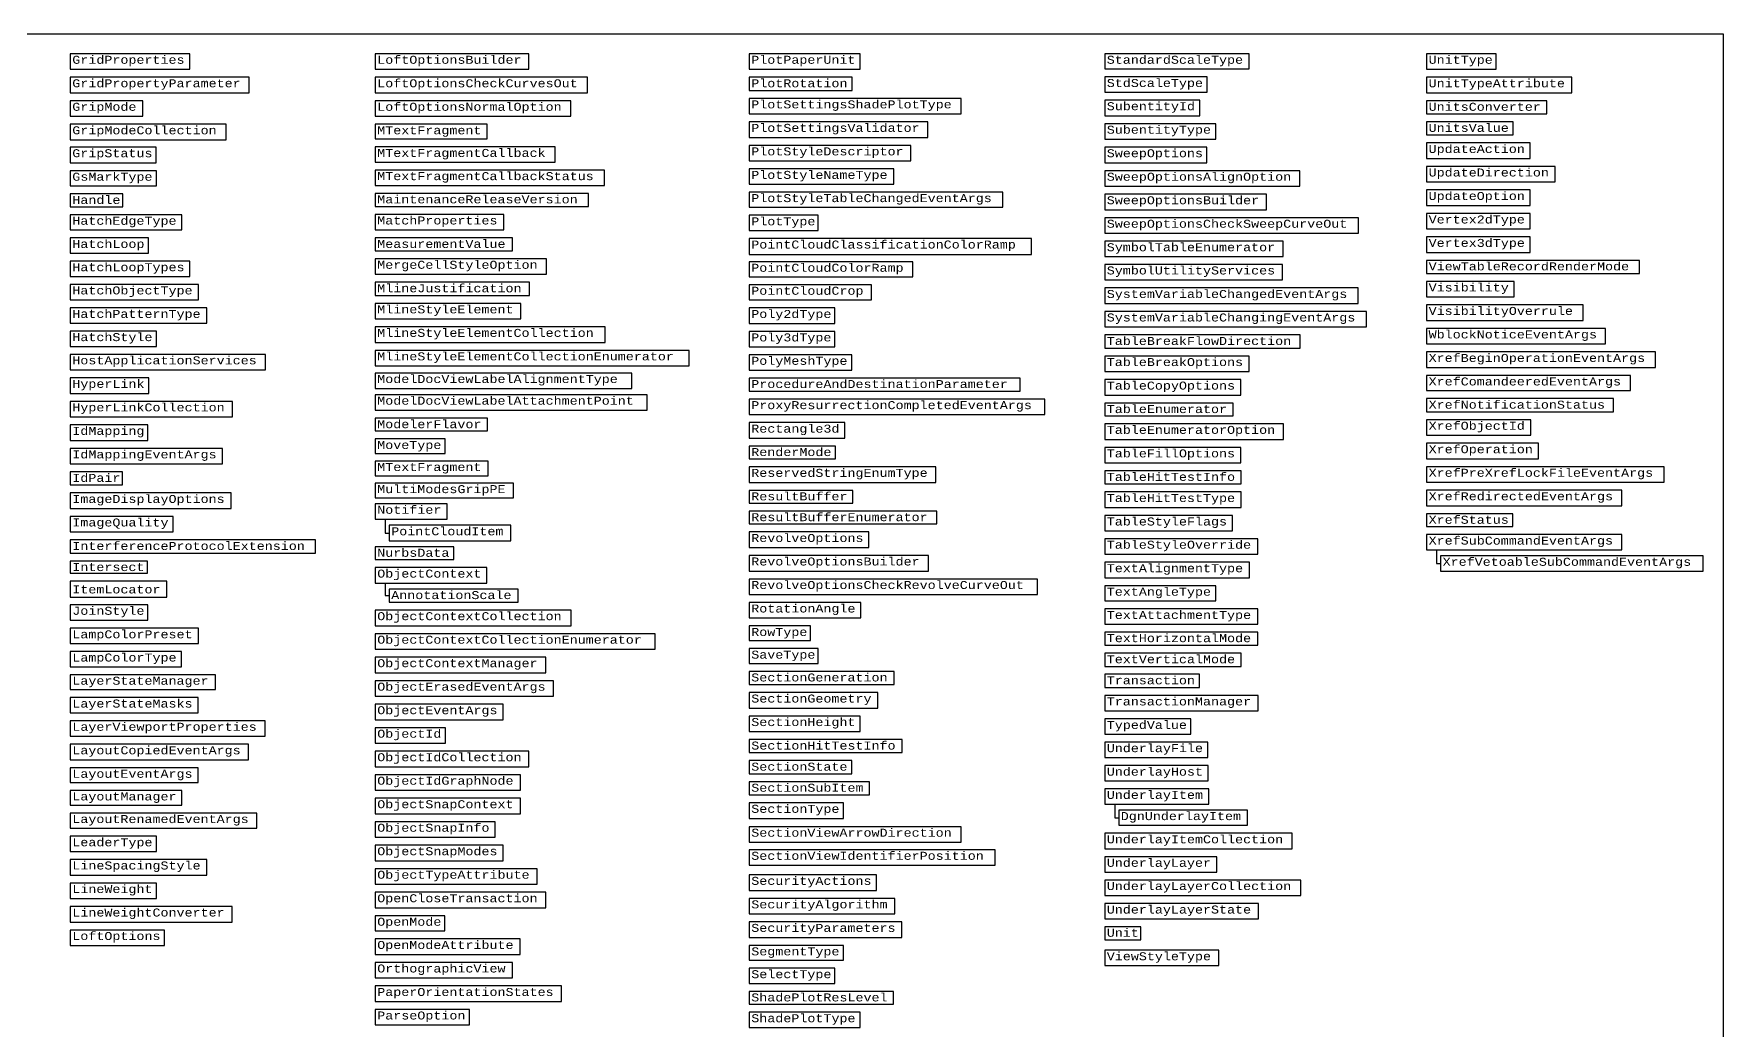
# Model space of a CAD drawing. Header units: inches. Extents: x 349 to 921, y -346 to 10.
# Drawn here: x 743.7 to 828.2, y -135.5 to -85.6 of the extents above; entities that cross this region are included whole.
import ezdxf

# ---------------------------------------------------------------- set-up
doc = ezdxf.new("R2010")
doc.units = ezdxf.units.IN
doc.header["$MEASUREMENT"] = 0
doc.layers.add('Managed classes', color=3, linetype='Continuous')
doc.layers.add('ObjectARX 2009 Managed classes', color=7, linetype='Continuous')
doc.styles.add('PureManaged', font='cour.ttf', dxfattribs={"height": 0.4})
doc.styles.get("Standard").update_dxf_attribs({"font": 'cour.ttf'})

msp = doc.modelspace()

# ---------------------------------------------------------------- linework, layer by layer
for p, q in [((761.26, -109.9), (761.26, -110.588)), ((761.26, -110.588), (761.46, -110.588)), ((813.824, -111.427), (813.824, -112.107)), ((813.824, -112.107), (814.024, -112.107)), ((761.26, -113.092), (761.26, -113.719)), ((761.26, -113.719), (761.46, -113.719)), ((797.733, -124.143), (797.733, -124.824)), ((797.733, -124.824), (797.933, -124.824))]:
    msp.add_line(p, q)
for points in [[(639.228, -85.623), (828.151, -85.623), (828.151, -152.038), (639.229, -152.038)], [(745.516, -86.623), (745.516, -87.398), (751.484, -87.398), (751.484, -86.623)], [(760.76, -86.623), (760.76, -87.398), (768.44, -87.398), (768.44, -86.623)], [(779.459, -86.623), (779.459, -87.398), (785.01, -87.398), (785.01, -86.623)], [(797.233, -86.623), (797.233, -87.384), (804.458, -87.384), (804.458, -86.623)], [(813.324, -86.623), (813.324, -87.398), (816.803, -87.398), (816.803, -86.623)], [(745.516, -87.798), (745.516, -88.574), (754.457, -88.574), (754.457, -87.798)], [(760.76, -87.798), (760.76, -88.574), (771.37, -88.574), (771.37, -87.798)], [(779.459, -87.798), (779.459, -88.453), (784.599, -88.453), (784.599, -87.798)], [(797.233, -87.784), (797.233, -88.545), (802.357, -88.545), (802.357, -87.784)], [(813.324, -87.798), (813.324, -88.574), (820.584, -88.574), (820.584, -87.798)], [(745.516, -88.974), (745.516, -89.749), (749.135, -89.749), (749.135, -88.974)], [(760.76, -88.974), (760.76, -89.749), (770.54, -89.749), (770.54, -88.974)], [(779.459, -88.853), (779.459, -89.628), (790.048, -89.628), (790.048, -88.853)], [(797.233, -88.945), (797.233, -89.72), (801.98, -89.72), (801.98, -88.945)], [(813.324, -88.974), (813.324, -89.628), (819.339, -89.628), (819.339, -88.974)], [(745.516, -90.149), (745.516, -90.925), (753.314, -90.925), (753.314, -90.149)], [(760.76, -90.149), (760.76, -90.881), (766.364, -90.881), (766.364, -90.149)], [(779.459, -90.028), (779.459, -90.804), (788.382, -90.804), (788.382, -90.028)], [(797.233, -90.12), (797.233, -90.896), (802.778, -90.896), (802.778, -90.12)], [(813.324, -90.028), (813.324, -90.683), (817.643, -90.683), (817.643, -90.028)], [(779.459, -91.204), (779.459, -91.979), (787.541, -91.979), (787.541, -91.204)], [(813.324, -91.083), (813.324, -91.859), (818.497, -91.859), (818.497, -91.083)], [(745.516, -91.296), (745.516, -92.071), (749.803, -92.071), (749.803, -91.296)], [(760.76, -91.281), (760.76, -92.042), (769.755, -92.042), (769.755, -91.281)], [(797.233, -91.296), (797.233, -92.071), (802.341, -92.071), (802.341, -91.296)], [(745.516, -92.471), (745.516, -93.232), (749.82, -93.232), (749.82, -92.471)], [(760.76, -92.442), (760.76, -93.203), (772.225, -93.203), (772.225, -92.442)], [(779.459, -92.379), (779.459, -93.14), (786.686, -93.14), (786.686, -92.379)], [(797.233, -92.471), (797.233, -93.247), (806.993, -93.247), (806.993, -92.471)], [(813.324, -92.259), (813.324, -93.034), (819.758, -93.034), (819.758, -92.259)], [(745.516, -93.632), (745.516, -94.273), (748.146, -94.273), (748.146, -93.632)], [(760.76, -93.603), (760.76, -94.258), (771.415, -94.258), (771.415, -93.603)], [(779.459, -93.54), (779.459, -94.301), (792.132, -94.301), (792.132, -93.54)], [(797.233, -93.647), (797.233, -94.422), (805.313, -94.422), (805.313, -93.647)], [(813.324, -93.434), (813.324, -94.209), (818.497, -94.209), (818.497, -93.434)], [(745.516, -94.673), (745.516, -95.434), (751.088, -95.434), (751.088, -94.673)], [(760.76, -94.658), (760.76, -95.433), (767.183, -95.433), (767.183, -94.658)], [(779.459, -94.701), (779.459, -95.462), (782.905, -95.462), (782.905, -94.701)], [(797.233, -94.822), (797.233, -95.597), (809.925, -95.597), (809.925, -94.822)], [(813.324, -94.609), (813.324, -95.381), (818.506, -95.381), (818.506, -94.609)], [(745.516, -95.834), (745.516, -96.595), (749.421, -96.595), (749.421, -95.834)], [(760.76, -95.833), (760.76, -96.474), (767.62, -96.474), (767.62, -95.833)], [(779.459, -95.862), (779.459, -96.667), (793.571, -96.667), (793.571, -95.862)], [(797.233, -95.997), (797.233, -96.758), (806.154, -96.758), (806.154, -95.997)], [(813.324, -95.781), (813.324, -96.552), (818.506, -96.552), (818.506, -95.781)], [(745.516, -96.995), (745.516, -97.756), (751.491, -97.756), (751.491, -96.995)], [(760.76, -96.874), (760.76, -97.649), (769.315, -97.649), (769.315, -96.874)], [(779.459, -97.023), (779.459, -97.784), (787.636, -97.784), (787.636, -97.023)], [(813.324, -96.952), (813.324, -97.607), (823.969, -97.607), (823.969, -96.952)], [(797.233, -97.158), (797.233, -97.934), (806.122, -97.934), (806.122, -97.158)], [(745.516, -98.156), (745.516, -98.931), (751.928, -98.931), (751.928, -98.156)], [(760.76, -98.049), (760.76, -98.704), (768.474, -98.704), (768.474, -98.049)], [(779.459, -98.173), (779.459, -98.934), (785.574, -98.934), (785.574, -98.173)], [(797.233, -98.334), (797.233, -99.109), (809.904, -99.109), (809.904, -98.334)], [(813.324, -98.007), (813.324, -98.782), (817.702, -98.782), (817.702, -98.007)], [(745.516, -99.331), (745.516, -100.092), (752.348, -100.092), (752.348, -99.331)], [(760.76, -99.104), (760.76, -99.879), (768.045, -99.879), (768.045, -99.104)], [(779.459, -99.334), (779.459, -100.106), (783.745, -100.106), (783.745, -99.334)], [(797.233, -99.509), (797.233, -100.285), (810.324, -100.285), (810.324, -99.509)], [(813.324, -99.182), (813.324, -99.957), (821.156, -99.957), (821.156, -99.182)], [(745.516, -100.492), (745.516, -101.253), (749.827, -101.253), (749.827, -100.492)], [(760.76, -100.279), (760.76, -101.054), (772.256, -101.054), (772.256, -100.279)], [(779.459, -100.506), (779.459, -101.277), (783.745, -101.277), (783.745, -100.506)], [(813.324, -100.357), (813.324, -101.133), (822.264, -101.133), (822.264, -100.357)], [(797.233, -100.685), (797.233, -101.339), (807.007, -101.339), (807.007, -100.685)], [(745.516, -101.653), (745.516, -102.428), (755.273, -102.428), (755.273, -101.653)], [(760.76, -101.454), (760.76, -102.23), (776.459, -102.23), (776.459, -101.454)], [(779.459, -101.677), (779.459, -102.438), (784.585, -102.438), (784.585, -101.677)], [(797.233, -101.739), (797.233, -102.515), (804.456, -102.515), (804.456, -101.739)], [(813.324, -101.533), (813.324, -102.308), (824.77, -102.308), (824.77, -101.533)], [(745.516, -102.828), (745.516, -103.604), (749.441, -103.604), (749.441, -102.828)], [(760.76, -102.586), (760.76, -103.362), (773.587, -103.362), (773.587, -102.586)], [(779.459, -102.838), (779.459, -103.493), (793.003, -103.493), (793.003, -102.838)], [(797.233, -102.915), (797.233, -103.69), (804.036, -103.69), (804.036, -102.915)], [(813.324, -102.708), (813.324, -103.469), (823.51, -103.469), (823.51, -102.708)], [(760.76, -103.67), (760.76, -104.445), (774.358, -104.445), (774.358, -103.67)], [(813.324, -103.869), (813.324, -104.524), (822.669, -104.524), (822.669, -103.869)], [(745.516, -104.004), (745.516, -104.779), (753.622, -104.779), (753.622, -104.004)], [(779.459, -103.893), (779.459, -104.668), (794.233, -104.668), (794.233, -103.893)], [(797.233, -104.09), (797.233, -104.73), (803.647, -104.73), (803.647, -104.09)], [(745.516, -105.179), (745.516, -105.955), (749.392, -105.955), (749.392, -105.179)], [(760.76, -104.846), (760.76, -105.486), (766.374, -105.486), (766.374, -104.846)], [(779.459, -105.068), (779.459, -105.839), (784.239, -105.839), (784.239, -105.068)], [(797.233, -105.13), (797.233, -105.906), (806.167, -105.906), (806.167, -105.13)], [(813.324, -104.924), (813.324, -105.699), (818.527, -105.699), (818.527, -104.924)], [(745.516, -106.355), (745.516, -107.13), (753.13, -107.13), (753.13, -106.355)], [(760.76, -105.886), (760.76, -106.618), (764.259, -106.618), (764.259, -105.886)], [(779.459, -106.239), (779.459, -106.88), (783.776, -106.88), (783.776, -106.239)], [(797.233, -106.306), (797.233, -107.081), (804.036, -107.081), (804.036, -106.306)], [(813.324, -106.099), (813.324, -106.875), (818.918, -106.875), (818.918, -106.099)], [(760.76, -106.988), (760.76, -107.72), (766.406, -107.72), (766.406, -106.988)], [(745.516, -107.53), (745.516, -108.185), (748.119, -108.185), (748.119, -107.53)], [(760.76, -108.093), (760.76, -108.825), (767.668, -108.825), (767.668, -108.093)], [(779.459, -107.28), (779.459, -108.055), (788.79, -108.055), (788.79, -107.28)], [(797.233, -107.481), (797.233, -108.136), (804.057, -108.136), (804.057, -107.481)], [(813.324, -107.275), (813.324, -108.05), (825.191, -108.05), (825.191, -107.275)], [(745.516, -108.585), (745.516, -109.36), (753.55, -109.36), (753.55, -108.585)], [(779.459, -108.455), (779.459, -109.095), (784.631, -109.095), (784.631, -108.455)], [(797.233, -108.536), (797.233, -109.311), (804.052, -109.311), (804.052, -108.536)], [(813.324, -108.45), (813.324, -109.225), (823.09, -109.225), (823.09, -108.45)], [(745.516, -109.76), (745.516, -110.535), (750.662, -110.535), (750.662, -109.76)], [(760.76, -109.125), (760.76, -109.9), (764.364, -109.9), (764.364, -109.125)], [(779.459, -109.495), (779.459, -110.136), (788.833, -110.136), (788.833, -109.495)], [(797.233, -109.711), (797.233, -110.472), (803.615, -110.472), (803.615, -109.711)], [(813.324, -109.625), (813.324, -110.266), (817.627, -110.266), (817.627, -109.625)], [(761.46, -110.2), (761.46, -110.976), (767.544, -110.976), (767.544, -110.2)], [(779.459, -110.536), (779.459, -111.311), (785.44, -111.311), (785.44, -110.536)], [(745.516, -110.935), (745.516, -111.59), (757.782, -111.59), (757.782, -110.935)], [(760.76, -111.276), (760.76, -111.916), (764.685, -111.916), (764.685, -111.276)], [(797.233, -110.872), (797.233, -111.648), (804.893, -111.648), (804.893, -110.872)], [(813.324, -110.666), (813.324, -111.427), (823.09, -111.427), (823.09, -110.666)], [(745.516, -111.99), (745.516, -112.601), (749.369, -112.601), (749.369, -111.99)], [(760.76, -112.316), (760.76, -113.092), (766.336, -113.092), (766.336, -112.316)], [(779.459, -111.711), (779.459, -112.487), (788.413, -112.487), (788.413, -111.711)], [(797.233, -112.048), (797.233, -112.823), (804.473, -112.823), (804.473, -112.048)], [(814.024, -111.727), (814.024, -112.488), (827.151, -112.488), (827.151, -111.727)], [(745.516, -112.991), (745.516, -113.787), (750.341, -113.787), (750.341, -112.991)], [(779.459, -112.887), (779.459, -113.662), (793.864, -113.662), (793.864, -112.887)], [(761.46, -113.392), (761.46, -114.046), (767.902, -114.046), (767.902, -113.392)], [(797.233, -113.223), (797.233, -113.984), (802.792, -113.984), (802.792, -113.223)], [(745.516, -114.177), (745.516, -114.952), (749.385, -114.952), (749.385, -114.177)], [(760.76, -114.446), (760.76, -115.222), (770.548, -115.222), (770.548, -114.446)], [(779.459, -114.062), (779.459, -114.837), (785.037, -114.837), (785.037, -114.062)], [(797.233, -114.384), (797.233, -115.145), (804.893, -115.145), (804.893, -114.384)], [(745.516, -115.352), (745.516, -116.113), (751.925, -116.113), (751.925, -115.352)], [(760.76, -115.622), (760.76, -116.397), (774.751, -116.397), (774.751, -115.622)], [(779.459, -115.237), (779.459, -115.969), (782.516, -115.969), (782.516, -115.237)], [(797.233, -115.545), (797.233, -116.2), (804.893, -116.2), (804.893, -115.545)], [(745.516, -116.513), (745.516, -117.274), (751.08, -117.274), (751.08, -116.513)], [(779.459, -116.369), (779.459, -117.11), (782.903, -117.11), (782.903, -116.369)], [(760.76, -116.797), (760.76, -117.572), (769.288, -117.572), (769.288, -116.797)], [(797.233, -116.6), (797.233, -117.254), (804.052, -117.254), (804.052, -116.6)], [(745.516, -117.674), (745.516, -118.415), (752.776, -118.415), (752.776, -117.674)], [(760.76, -117.972), (760.76, -118.748), (769.677, -118.748), (769.677, -117.972)], [(779.459, -117.51), (779.459, -118.165), (786.698, -118.165), (786.698, -117.51)], [(797.233, -117.654), (797.233, -118.309), (801.965, -118.309), (801.965, -117.654)], [(745.516, -118.815), (745.516, -119.577), (751.904, -119.577), (751.904, -118.815)], [(779.459, -118.565), (779.459, -119.341), (785.88, -119.341), (785.88, -118.565)], [(797.233, -118.709), (797.233, -119.485), (804.907, -119.485), (804.907, -118.709)], [(760.76, -119.148), (760.76, -119.923), (767.156, -119.923), (767.156, -119.148)], [(779.459, -119.741), (779.459, -120.516), (785.008, -120.516), (785.008, -119.741)], [(797.233, -119.885), (797.233, -120.646), (801.531, -120.646), (801.531, -119.885)], [(745.516, -119.977), (745.516, -120.752), (755.265, -120.752), (755.265, -119.977)], [(760.76, -120.323), (760.76, -121.099), (764.274, -121.099), (764.274, -120.323)], [(745.516, -121.152), (745.516, -121.927), (754.425, -121.927), (754.425, -121.152)], [(760.76, -121.499), (760.76, -122.274), (768.447, -122.274), (768.447, -121.499)], [(779.459, -120.916), (779.459, -121.571), (787.109, -121.571), (787.109, -120.916)], [(797.233, -121.046), (797.233, -121.821), (802.392, -121.821), (802.392, -121.046)], [(745.516, -122.327), (745.516, -123.059), (751.904, -123.059), (751.904, -122.327)], [(779.459, -121.971), (779.459, -122.625), (784.583, -122.625), (784.583, -121.971)], [(797.233, -122.221), (797.233, -122.982), (802.396, -122.982), (802.396, -122.221)], [(760.76, -122.674), (760.76, -123.449), (768.017, -123.449), (768.017, -122.674)], [(779.459, -123.025), (779.459, -123.68), (785.473, -123.68), (785.473, -123.025)], [(745.516, -123.459), (745.516, -124.191), (751.095, -124.191), (751.095, -123.459)], [(760.76, -123.849), (760.76, -124.625), (768.017, -124.625), (768.017, -123.849)], [(779.459, -124.08), (779.459, -124.855), (784.163, -124.855), (784.163, -124.08)], [(797.233, -123.382), (797.233, -124.143), (802.441, -124.143), (802.441, -123.382)], [(745.516, -124.591), (745.516, -125.352), (754.845, -125.352), (754.845, -124.591)], [(797.933, -124.443), (797.933, -125.204), (804.376, -125.204), (804.376, -124.443)], [(745.516, -125.752), (745.516, -126.513), (749.82, -126.513), (749.82, -125.752)], [(760.76, -125.025), (760.76, -125.8), (766.757, -125.8), (766.757, -125.025)], [(779.459, -125.274), (779.459, -126.049), (790.058, -126.049), (790.058, -125.274)], [(797.233, -125.604), (797.233, -126.379), (806.608, -126.379), (806.608, -125.604)], [(760.76, -126.2), (760.76, -126.975), (767.156, -126.975), (767.156, -126.2)], [(779.459, -126.429), (779.459, -127.205), (791.745, -127.205), (791.745, -126.429)], [(745.516, -126.913), (745.516, -127.689), (752.341, -127.689), (752.341, -126.913)], [(760.76, -127.375), (760.76, -128.151), (768.853, -128.151), (768.853, -127.375)], [(797.233, -126.779), (797.233, -127.54), (802.827, -127.54), (802.827, -126.779)], [(745.516, -128.089), (745.516, -128.864), (749.824, -128.864), (749.824, -128.089)], [(779.459, -127.682), (779.459, -128.457), (785.827, -128.457), (785.827, -127.682)], [(797.233, -127.94), (797.233, -128.716), (807.028, -128.716), (807.028, -127.94)], [(760.76, -128.551), (760.76, -129.326), (769.287, -129.326), (769.287, -128.551)], [(779.459, -128.857), (779.459, -129.633), (786.733, -129.633), (786.733, -128.857)], [(797.233, -129.116), (797.233, -129.877), (804.913, -129.877), (804.913, -129.116)], [(745.516, -129.264), (745.516, -130.039), (753.616, -130.039), (753.616, -129.264)], [(760.76, -129.726), (760.76, -130.487), (764.232, -130.487), (764.232, -129.726)], [(779.459, -130.033), (779.459, -130.808), (787.088, -130.808), (787.088, -130.033)], [(745.516, -130.439), (745.516, -131.215), (750.223, -131.215), (750.223, -130.439)], [(760.76, -130.887), (760.76, -131.663), (768.013, -131.663), (768.013, -130.887)], [(797.233, -130.277), (797.233, -130.932), (799.035, -130.932), (799.035, -130.277)], [(779.459, -131.208), (779.459, -131.949), (784.163, -131.949), (784.163, -131.208)], [(797.233, -131.452), (797.233, -132.213), (802.93, -132.213), (802.93, -131.452)], [(760.76, -132.063), (760.76, -132.838), (767.627, -132.838), (767.627, -132.063)], [(779.459, -132.349), (779.459, -133.11), (783.743, -133.11), (783.743, -132.349)], [(760.76, -133.238), (760.76, -134.013), (770.072, -134.013), (770.072, -133.238)], [(779.459, -133.51), (779.459, -134.151), (786.675, -134.151), (786.675, -133.51)], [(760.76, -134.413), (760.76, -135.189), (765.48, -135.189), (765.48, -134.413)], [(779.459, -134.551), (779.459, -135.312), (785.003, -135.312), (785.003, -134.551)]]:
    msp.add_lwpolyline(points, close=True)

# ---------------------------------------------------------------- texts
at = {"layer": 'Managed classes', "char_height": 0.4, "attachment_point": 1, "style": 'PureManaged'}
for s, insert in [('{\\Fcourier new;GridProperties}', (745.616, -86.723)), ('{\\Fcourier new;LoftOptionsBuilder}', (760.86, -86.723)), ('{\\Fcourier new;PlotPaperUnit}', (779.559, -86.723)), ('{\\Fcourier new;StandardScaleType}', (797.333, -86.723)), ('{\\Fcourier new;UnitType}', (813.424, -86.723)), ('{\\Fcourier new;GridPropertyParameter}', (745.616, -87.898)), ('{\\Fcourier new;LoftOptionsCheckCurvesOut}', (760.86, -87.898)), ('{\\Fcourier new;PlotRotation}', (779.559, -87.898)), ('{\\Fcourier new;StdScaleType}', (797.333, -87.884)), ('{\\Fcourier new;UnitTypeAttribute}', (813.424, -87.898)), ('{\\Fcourier new|c0;GripMode}', (745.616, -89.074)), ('{\\Fcourier new;LoftOptionsNormalOption}', (760.86, -89.074)), ('{\\Fcourier new;PlotSettingsShadePlotType}', (779.559, -88.953)), ('{\\Fcourier new;SubentityId}', (797.333, -89.045)), ('{\\Fcourier new;UnitsConverter}', (813.424, -89.074)), ('{\\Fcourier new|c0;GripModeCollection}', (745.616, -90.249)), ('{\\Fcourier new;MTextFragment}', (760.86, -90.249)), ('{\\Fcourier new;PlotSettingsValidator}', (779.559, -90.128)), ('{\\Fcourier new;SubentityType}', (797.333, -90.22)), ('{\\Fcourier new;UnitsValue}', (813.424, -90.128)), ('{\\Fcourier new;UpdateAction}', (813.424, -91.183)), ('{\\Fcourier new;GripStatus}', (745.616, -91.396)), ('{\\Fcourier new;MTextFragmentCallback}', (760.86, -91.381)), ('{\\Fcourier new;PlotStyleDescriptor}', (779.559, -91.304)), ('{\\Fcourier new;SweepOptions}', (797.333, -91.396)), ('{\\Fcourier new;GsMarkType}', (745.616, -92.571)), ('{\\Fcourier new;MTextFragmentCallbackStatus}', (760.86, -92.542)), ('{\\Fcourier new;PlotStyleNameType}', (779.559, -92.479)), ('{\\Fcourier new;SweepOptionsAlignOption}', (797.333, -92.571)), ('{\\Fcourier new;UpdateDirection}', (813.424, -92.359)), ('{\\Fcourier new;Handle}', (745.616, -93.732)), ('{\\Fcourier new;MaintenanceReleaseVersion}', (760.86, -93.703)), ('{\\Fcourier new;PlotStyleTableChangedEventArgs}', (779.559, -93.64)), ('{\\Fcourier new;SweepOptionsBuilder}', (797.333, -93.747)), ('{\\Fcourier new;UpdateOption}', (813.424, -93.534)), ('{\\Fcourier new;HatchEdgeType}', (745.616, -94.773)), ('{\\Fcourier new;MatchProperties}', (760.86, -94.758)), ('{\\Fcourier new;PlotType}', (779.559, -94.801)), ('{\\Fcourier new;SweepOptionsCheckSweepCurveOut}', (797.333, -94.922)), ('{\\Fcourier new;Vertex2dType}', (813.424, -94.709)), ('{\\Fcourier new;HatchLoop}', (745.616, -95.934)), ('{\\Fcourier new;MeasurementValue}', (760.86, -95.933)), ('{\\Fcourier new|c0;PointCloudClassificationColorRamp}', (779.559, -95.962)), ('{\\Fcourier new;SymbolTableEnumerator}', (797.333, -96.097)), ('{\\Fcourier new;Vertex3dType}', (813.424, -95.881)), ('{\\Fcourier new;HatchLoopTypes}', (745.616, -97.095)), ('{\\Fcourier new;MergeCellStyleOption}', (760.86, -96.974)), ('{\\Fcourier new|c0;PointCloudColorRamp}', (779.559, -97.123)), ('{\\Fcourier new;ViewTableRecordRenderMode}', (813.424, -97.052)), ('{\\Fcourier new;SymbolUtilityServices}', (797.333, -97.258)), ('{\\Fcourier new;HatchObjectType}', (745.616, -98.256)), ('{\\Fcourier new;MlineJustification}', (760.86, -98.149)), ('{\\Fcourier new;SystemVariableChangedEventArgs}', (797.333, -98.434)), ('{\\Fcourier new;Visibility}', (813.424, -98.107)), ('{\\Fcourier new;HatchPatternType}', (745.616, -99.431)), ('{\\Fcourier new;MlineStyleElement}', (760.86, -99.204)), ('{\\Fcourier new;Poly2dType}', (779.559, -99.434)), ('{\\Fcourier new;SystemVariableChangingEventArgs}', (797.333, -99.609)), ('{\\Fcourier new|c0;VisibilityOverrule}', (813.424, -99.282)), ('{\\Fcourier new;MlineStyleElementCollection}', (760.86, -100.379)), ('{\\Fcourier new;WblockNoticeEventArgs}', (813.424, -100.457)), ('{\\Fcourier new;HatchStyle}', (745.616, -100.592)), ('{\\Fcourier new;Poly3dType}', (779.559, -100.606)), ('{\\Fcourier new;TableBreakFlowDirection}', (797.333, -100.785)), ('{\\Fcourier new;HostApplicationServices}', (745.616, -101.753)), ('{\\Fcourier new;MlineStyleElementCollectionEnumerator}', (760.86, -101.554)), ('{\\Fcourier new;PolyMeshType}', (779.559, -101.777)), ('{\\Fcourier new;TableBreakOptions}', (797.333, -101.839)), ('{\\Fcourier new;XrefBeginOperationEventArgs}', (813.424, -101.633)), ('{\\Fcourier new;HyperLink}', (745.616, -102.928)), ('{\\Fcourier new|c0;ModelDocViewLabelAlignmentType}', (760.86, -102.686)), ('{\\Fcourier new;ProcedureAndDestinationParameter}', (779.559, -102.938)), ('{\\Fcourier new;TableCopyOptions}', (797.333, -103.015)), ('{\\Fcourier new;XrefComandeeredEventArgs}', (813.424, -102.808)), ('{\\Fcourier new|c0;ModelDocViewLabelAttachmentPoint}', (760.86, -103.77)), ('{\\Fcourier new;HyperLinkCollection}', (745.616, -104.104)), ('{\\Fcourier new;ProxyResurrectionCompletedEventArgs}', (779.559, -103.993)), ('{\\Fcourier new;TableEnumerator}', (797.333, -104.19)), ('{\\Fcourier new;XrefNotificationStatus}', (813.424, -103.969)), ('{\\Fcourier new;IdMapping}', (745.616, -105.279)), ('{\\Fcourier new;ModelerFlavor}', (760.86, -104.946)), ('{\\Fcourier new;Rectangle3d}', (779.559, -105.168)), ('{\\Fcourier new;TableEnumeratorOption}', (797.333, -105.23)), ('{\\Fcourier new;XrefObjectId}', (813.424, -105.024)), ('{\\Fcourier new;IdMappingEventArgs}', (745.616, -106.455)), ('{\\Fcourier new;MoveType}', (760.86, -105.986)), ('{\\Fcourier new;RenderMode}', (779.559, -106.339)), ('{\\Fcourier new;TableFillOptions}', (797.333, -106.406)), ('{\\Fcourier new;XrefOperation}', (813.424, -106.199)), ('{\\Fcourier new|c0;MTextFragment}', (760.86, -107.088)), ('{\\Fcourier new;IdPair}', (745.616, -107.63)), ('{\\Fcourier new|c0;ReservedStringEnumType}', (779.559, -107.38)), ('{\\Fcourier new;TableHitTestInfo}', (797.333, -107.581)), ('{\\Fcourier new;XrefPreXrefLockFileEventArgs}', (813.424, -107.375)), ('{\\Fcourier new;ImageDisplayOptions}', (745.616, -108.685)), ('{\\Fcourier new|c0;MultiModesGripPE}', (760.86, -108.193)), ('{\\Fcourier new;ResultBuffer}', (779.559, -108.555)), ('{\\Fcourier new;TableHitTestType}', (797.333, -108.636)), ('{\\Fcourier new;XrefRedirectedEventArgs}', (813.424, -108.55)), ('{\\Fcourier new;ResultBufferEnumerator}', (779.559, -109.595)), ('{\\Fcourier new;TableStyleFlags}', (797.333, -109.811)), ('{\\Fcourier new;XrefStatus}', (813.424, -109.725)), ('{\\Fcourier new;ImageQuality}', (745.616, -109.86)), ('{\\Fcourier new;RevolveOptions}', (779.559, -110.636)), ('{\\Fcourier new;InterferenceProtocolExtension}', (745.616, -111.035)), ('{\\Fcourier new;NurbsData}', (760.86, -111.376)), ('{\\Fcourier new;TableStyleOverride}', (797.333, -110.972)), ('{\\Fcourier new;XrefSubCommandEventArgs}', (813.424, -110.766)), ('{\\Fcourier new;Intersect}', (745.616, -112.09)), ('{\\Fcourier new;RevolveOptionsBuilder}', (779.559, -111.811)), ('{\\Fcourier new;TextAlignmentType}', (797.333, -112.148)), ('{\\Fcourier new;XrefVetoableSubCommandEventArgs}', (814.124, -111.827)), ('{\\Fcourier new;ObjectContext}', (760.86, -112.416)), ('{\\Fcourier new;RevolveOptionsCheckRevolveCurveOut}', (779.559, -112.987)), ('{\\Fcourier new|c0;ItemLocator}', (745.616, -113.208)), ('{\\Fcourier new;AnnotationScale}', (761.56, -113.492)), ('{\\Fcourier new;TextAngleType}', (797.333, -113.323)), ('{\\Fcourier new;JoinStyle}', (745.616, -114.277)), ('{\\Fcourier new;ObjectContextCollection}', (760.86, -114.546)), ('{\\Fcourier new;RotationAngle}', (779.559, -114.162)), ('{\\Fcourier new;TextAttachmentType}', (797.333, -114.484)), ('{\\Fcourier new;LampColorPreset}', (745.616, -115.452)), ('{\\Fcourier new;ObjectContextCollectionEnumerator}', (760.86, -115.722)), ('{\\Fcourier new;RowType}', (779.559, -115.337)), ('{\\Fcourier new;TextHorizontalMode}', (797.333, -115.645)), ('{\\Fcourier new;SaveType}', (779.559, -116.469)), ('{\\Fcourier new;LampColorType}', (745.616, -116.613)), ('{\\Fcourier new;ObjectContextManager}', (760.86, -116.897)), ('{\\Fcourier new;TextVerticalMode}', (797.333, -116.7)), ('{\\Fcourier new;LayerStateManager}', (745.616, -117.774)), ('{\\Fcourier new;ObjectErasedEventArgs}', (760.86, -118.072)), ('{\\Fcourier new;SectionGeneration}', (779.559, -117.61)), ('{\\Fcourier new;Transaction}', (797.333, -117.754)), ('{\\Fcourier new;LayerStateMasks}', (745.616, -118.915)), ('{\\Fcourier new;SectionGeometry}', (779.559, -118.665)), ('{\\Fcourier new;TransactionManager}', (797.333, -118.809)), ('{\\Fcourier new;ObjectEventArgs}', (760.86, -119.248)), ('{\\Fcourier new;SectionHeight}', (779.559, -119.841)), ('{\\Fcourier new;LayerViewportProperties}', (745.616, -120.077)), ('{\\Fcourier new;ObjectId}', (760.86, -120.423)), ('{\\Fcourier new;TypedValue}', (797.333, -119.985)), ('{\\Fcourier new;LayoutCopiedEventArgs}', (745.616, -121.252)), ('{\\Fcourier new;ObjectIdCollection}', (760.86, -121.599)), ('{\\Fcourier new;SectionHitTestInfo}', (779.559, -121.016)), ('{\\Fcourier new;UnderlayFile}', (797.333, -121.146)), ('{\\Fcourier new;LayoutEventArgs}', (745.616, -122.427)), ('{\\Fcourier new;SectionState}', (779.559, -122.071)), ('{\\Fcourier new;UnderlayHost}', (797.333, -122.321)), ('{\\Fcourier new|c0;ObjectIdGraphNode}', (760.86, -122.774)), ('{\\Fcourier new;SectionSubItem}', (779.559, -123.125)), ('{\\Fcourier new;LayoutManager}', (745.616, -123.559)), ('{\\Fcourier new;ObjectSnapContext}', (760.86, -123.949)), ('{\\Fcourier new;SectionType}', (779.559, -124.18)), ('{\\Fcourier new;UnderlayItem}', (797.333, -123.482)), ('{\\Fcourier new;LayoutRenamedEventArgs}', (745.616, -124.691)), ('{\\Fcourier new;DgnUnderlayItem}', (798.033, -124.543)), ('{\\Fcourier new;LeaderType}', (745.616, -125.852)), ('{\\Fcourier new;ObjectSnapInfo}', (760.86, -125.125)), ('{\\Fcourier new|c0;SectionViewArrowDirection}', (779.559, -125.374)), ('{\\Fcourier new;UnderlayItemCollection}', (797.333, -125.704)), ('{\\Fcourier new;ObjectSnapModes}', (760.86, -126.3)), ('{\\Fcourier new|c0;SectionViewIdentifierPosition}', (779.559, -126.529)), ('{\\Fcourier new;LineSpacingStyle}', (745.616, -127.013)), ('{\\Fcourier new;ObjectTypeAttribute}', (760.86, -127.475)), ('{\\Fcourier new;UnderlayLayer}', (797.333, -126.879)), ('{\\Fcourier new;LineWeight}', (745.616, -128.189)), ('{\\Fcourier new;SecurityActions}', (779.559, -127.782)), ('{\\Fcourier new;UnderlayLayerCollection}', (797.333, -128.04)), ('{\\Fcourier new;SecurityAlgorithm}', (779.559, -128.957)), ('{\\Fcourier new;UnderlayLayerState}', (797.333, -129.216)), ('{\\Fcourier new;LineWeightConverter}', (745.616, -129.364)), ('{\\Fcourier new;OpenMode}', (760.86, -129.826)), ('{\\Fcourier new;LoftOptions}', (745.616, -130.539)), ('{\\Fcourier new;SecurityParameters}', (779.559, -130.133)), ('{\\Fcourier new;Unit}', (797.333, -130.377)), ('{\\Fcourier new;OpenModeAttribute}', (760.86, -130.987)), ('{\\Fcourier new;SegmentType}', (779.559, -131.308)), ('{\\Fcourier new|c0;ViewStyleType}', (797.333, -131.552)), ('{\\Fcourier new;OrthographicView}', (760.86, -132.163)), ('{\\Fcourier new;SelectType}', (779.559, -132.449)), ('{\\Fcourier new;PaperOrientationStates}', (760.86, -133.338)), ('{\\Fcourier new;ShadePlotResLevel}', (779.559, -133.61)), ('{\\Fcourier new;ParseOption}', (760.86, -134.513)), ('{\\Fcourier new;ShadePlotType}', (779.559, -134.651))]:
    msp.add_mtext(s, dxfattribs=dict(at, insert=insert))
at = {"layer": 'Managed classes', "color": 6, "char_height": 0.4, "attachment_point": 1, "style": 'PureManaged'}
for s, insert in [('{\\Fcourier new|c0;PointCloudCrop}', (779.559, -98.273)), ('{\\Fcourier new|c0;Notifier}', (760.86, -109.225)), ('{\\Fcourier new|c0;PointCloudItem}', (761.56, -110.3))]:
    msp.add_mtext(s, dxfattribs=dict(at, insert=insert))
at = {"layer": 'ObjectARX 2009 Managed classes', "color": 3, "insert": (760.86, -128.651), "char_height": 0.4, "attachment_point": 1}
msp.add_mtext('{\\Fcourier new;OpenCloseTransaction}', dxfattribs=at)

doc.saveas('drawing.dxf')
